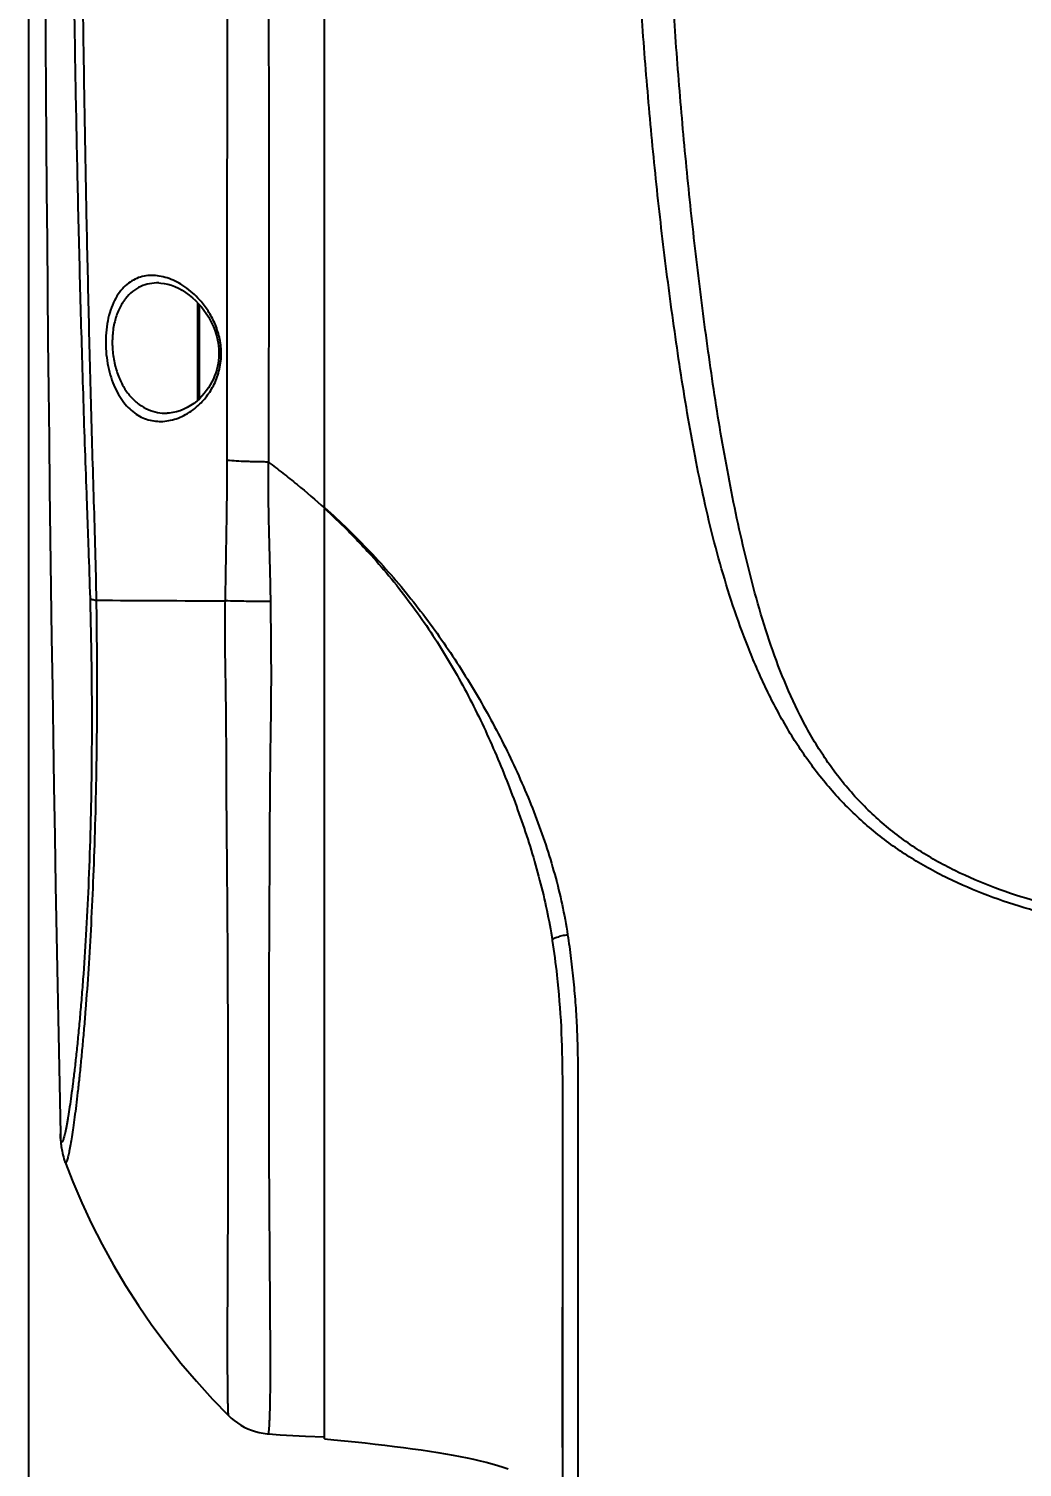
# Model space of a CAD drawing. Header units: millimetres. Extents: x 5828 to 6704, y 123 to 421.
# Drawn here: x 6469.72 to 6473.89, y 259.49 to 265.54 of the extents above; entities that cross this region are included whole.
import ezdxf

# ---------------------------------------------------------------- set-up
doc = ezdxf.new("R2010")
doc.units = ezdxf.units.MM
doc.layers.add('外形图', color=7, linetype='Continuous')
doc.layers.add('尺寸标注', color=7, linetype='Continuous')
doc.styles.add('微软雅黑', font='msyh.ttc', dxfattribs={"height": 1.5})
doc.dimstyles.new('尺寸标注_1_15比例', dxfattribs={"dimtxt": 1.5, "dimasz": 1.25, "dimexe": 0.5, "dimexo": 0.4, "dimgap": 0.5, "dimtad": 1, "dimdec": 1, "dimlfac": 15, "dimdsep": 46, "dimtxsty": '微软雅黑', "dimcen": 0.09, "dimadec": 0, "dimazin": 0, "dimtp": 0.01, "dimtm": 0.01, "dimtfac": 1, "dimtdec": 1, "dimtofl": 0, "dimtmove": 0, "dimatfit": 3, "dimfxl": 1, "dimtolj": 1, "dimarcsym": 0})

# ---------------------------------------------------------------- blocks, each defined once
blk = doc.blocks.new('*D787')
at = {"layer": 'Defpoints', "color": 0}
for p in [(6469.7154, 284.5485), (6483.0052, 255.7131), (6469.7154, 255.0651)]:
    blk.add_point(p, dxfattribs=at)
at = {"layer": '尺寸标注', "color": 0, "lineweight": -2}
for p, q in [((6469.7154, 255.4651), (6469.7154, 285.0485)), ((6483.0052, 256.1131), (6483.0052, 285.0485)), ((6481.7552, 284.5485), (6470.9654, 284.5485))]:
    blk.add_line(p, q, dxfattribs=at)
at = {"layer": '尺寸标注', "color": 0}
for points in [[(6470.9654, 284.7569), (6470.9654, 284.3402), (6469.7154, 284.5485)], [(6481.7552, 284.3402), (6481.7552, 284.7569), (6483.0052, 284.5485)]]:
    blk.add_solid(points, dxfattribs=at)
at = {"layer": '尺寸标注', "color": 0, "insert": (6476.3603, 285.8276), "char_height": 1.5, "attachment_point": 5, "style": '微软雅黑'}
blk.add_mtext('\\A1;199.3', dxfattribs=at)

msp = doc.modelspace()

# ---------------------------------------------------------------- linework, layer by layer
at = {"layer": '外形图', "color": 7, "linetype": 'Continuous'}
for p, q in [((6470.9599, 263.5243), (6470.9599, 276.2729)), ((6470.2626, 264.4691), (6470.2625, 264.4691)), ((6470.4266, 263.9766), (6470.4266, 264.3846)), ((6470.4333, 263.9826), (6470.4333, 264.3774)), ((6470.5242, 264.1932), (6470.5144, 264.1925)), ((6470.2973, 263.9213), (6470.2973, 263.9213)), ((6470.9599, 259.6075), (6470.9599, 263.5208)), ((6471.9175, 261.7044), (6471.9176, 261.7037)), ((6469.8485, 260.8903), (6469.8486, 260.8886)), ((6469.8485, 260.89), (6469.8485, 260.8901)), ((6469.8685, 260.7708), (6469.8685, 260.7708)), ((6471.96, 260.2744), (6471.96, 260.1293)), ((6471.9599, 260.0002), (6471.96, 260.1605)), ((6471.96, 260.1293), (6471.9599, 260.0002)), ((6471.9599, 259.7851), (6471.9599, 260.0002)), ((6471.9599, 260.0002), (6471.9599, 259.9915)), ((6471.9599, 259.9915), (6471.9599, 259.8525)), ((6471.9599, 259.8561), (6471.9599, 259.8482)), ((6471.9599, 259.7756), (6471.9599, 259.7851)), ((6471.9599, 259.5714), (6471.9599, 259.7756)), ((6471.9601, 259.5399), (6471.9601, 259.5367))]:
    msp.add_line(p, q, dxfattribs=at)
for points in [[(6470.2625, 264.4691), (6470.2711, 264.4687), (6470.2856, 264.4669), (6470.3003, 264.4638), (6470.3153, 264.4594), (6470.3303, 264.4536), (6470.3454, 264.4465), (6470.3604, 264.4383), (6470.3752, 264.4288), (6470.3896, 264.4183), (6470.4036, 264.4069), (6470.4169, 264.3946)], [(6470.4169, 264.3946), (6470.4295, 264.3817), (6470.4413, 264.3682), (6470.4521, 264.3544), (6470.462, 264.3404), (6470.471, 264.3263), (6470.479, 264.3121), (6470.4861, 264.2981), (6470.4923, 264.2841), (6470.4977, 264.2703), (6470.5022, 264.2567), (6470.5061, 264.2431), (6470.5092, 264.2298), (6470.5116, 264.2166), (6470.5134, 264.2036), (6470.5144, 264.1925)], [(6470.5144, 264.1925), (6470.5149, 264.1811), (6470.515, 264.1684), (6470.5145, 264.1557), (6470.5133, 264.1429), (6470.5115, 264.1301), (6470.509, 264.1172), (6470.5059, 264.1043), (6470.502, 264.0914), (6470.4973, 264.0784), (6470.4919, 264.0654), (6470.4857, 264.0525), (6470.4786, 264.0398), (6470.4708, 264.0274), (6470.4623, 264.0153), (6470.4531, 264.0037), (6470.4433, 263.9926), (6470.4329, 263.9822)], [(6470.4329, 263.9822), (6470.4217, 263.9722), (6470.4095, 263.9626), (6470.3962, 263.9534), (6470.382, 263.945), (6470.3673, 263.9377), (6470.3522, 263.9317), (6470.3369, 263.9269), (6470.3216, 263.9236), (6470.3064, 263.9217), (6470.2973, 263.9213)], [(6469.8486, 260.8886), (6469.8487, 260.8827), (6469.8489, 260.877), (6469.8492, 260.8714), (6469.8495, 260.8658), (6469.8499, 260.8603), (6469.8503, 260.8547), (6469.8508, 260.849), (6469.8515, 260.8431), (6469.8522, 260.837), (6469.8531, 260.8305), (6469.8542, 260.8238), (6469.8555, 260.8167), (6469.8571, 260.8093), (6469.859, 260.8014), (6469.8611, 260.7933), (6469.8636, 260.7849), (6469.8664, 260.7765), (6469.8685, 260.7708)], [(6469.8685, 260.7708), (6469.9009, 260.6881), (6469.9386, 260.5999), (6469.9797, 260.5119), (6470.024, 260.4245), (6470.0717, 260.3378), (6470.1225, 260.2523), (6470.1763, 260.1682), (6470.2331, 260.0857), (6470.2928, 260.005), (6470.3553, 259.9262), (6470.4205, 259.8495), (6470.4883, 259.7749), (6470.5562, 259.705)], [(6470.5562, 259.705), (6470.5671, 259.6948), (6470.5798, 259.6841), (6470.5933, 259.6743), (6470.6073, 259.6652), (6470.6219, 259.6571), (6470.637, 259.6499), (6470.6526, 259.6436), (6470.6685, 259.6384), (6470.6846, 259.6341), (6470.7011, 259.6309), (6470.7177, 259.6287), (6470.7237, 259.6281)], [(6470.7237, 259.6281), (6470.7734, 259.6246), (6470.8792, 259.6189), (6470.9599, 259.6155)], [(6470.9599, 259.6075), (6470.9988, 259.6037), (6471.0439, 259.5991), (6471.0879, 259.5945), (6471.1309, 259.5899), (6471.1728, 259.5852), (6471.2137, 259.5805), (6471.2535, 259.5756), (6471.2922, 259.5707), (6471.3298, 259.5657), (6471.3663, 259.5605), (6471.4017, 259.5553), (6471.4359, 259.5499), (6471.4688, 259.5444), (6471.5002, 259.5389), (6471.5303, 259.5332), (6471.5591, 259.5274), (6471.5868, 259.5215), (6471.6135, 259.5153), (6471.6393, 259.5089), (6471.6641, 259.5022), (6471.6879, 259.4953), (6471.7107, 259.4882), (6471.7325, 259.4807)]]:
    msp.add_lwpolyline(points, dxfattribs=at)
for centre, radius, start, end in [((6777.1023, 267.3686), 307.3221, 178.717903, 181.207883), ((6471.0387, 415.2966), 152.1655, 269.608553, 269.813131), ((6471.9205, 261.7041), 0.00294, 174.52722, 176.00558)]:
    msp.add_arc(centre, radius, start, end, dxfattribs=at)
for points, knots in [([(6470.7246, 263.7154), (6470.7248, 263.7888), (6470.7254, 263.9357), (6470.7259, 264.156), (6470.7261, 264.3764), (6470.7263, 264.67), (6470.7265, 265.0367), (6470.7259, 265.4765), (6470.7242, 265.9157), (6470.7224, 266.3541), (6470.7213, 266.7914), (6470.7206, 267.2273), (6470.7196, 267.6615), (6470.7184, 268.0935), (6470.7179, 268.5228), (6470.718, 268.8785), (6470.7182, 269.1612), (6470.7185, 269.3716), (6470.7191, 269.5808), (6470.7204, 269.7885), (6470.722, 269.9607), (6470.7231, 270.0977), (6470.7237, 270.1999), (6470.7243, 270.3017), (6470.7247, 270.4031), (6470.7252, 270.504), (6470.7259, 270.6042), (6470.7268, 270.7039), (6470.7279, 270.803), (6470.7291, 270.9017), (6470.731, 271.0333), (6470.7335, 271.1993), (6470.7364, 271.4013), (6470.7367, 271.5726), (6470.7366, 271.7121), (6470.7365, 271.8185), (6470.7366, 271.9257), (6470.737, 272.0337), (6470.7376, 272.1423), (6470.7384, 272.2881), (6470.739, 272.4713), (6470.7389, 272.6918), (6470.7381, 272.9124), (6470.7372, 273.1322), (6470.7366, 273.3505), (6470.7361, 273.636), (6470.7358, 273.9827), (6470.7347, 274.3826), (6470.7327, 274.7567), (6470.7304, 275.0992), (6470.7282, 275.4047), (6470.7261, 275.6685), (6470.7243, 275.8862), (6470.7226, 276.0373), (6470.7213, 276.1327), (6470.7207, 276.1717), (6470.7205, 276.189)], [0, 0, 0, 0, 0.017662, 0.035329, 0.052994, 0.070651, 0.10594, 0.141203, 0.176422, 0.211574, 0.246637, 0.281591, 0.316412, 0.35106, 0.385488, 0.419648, 0.436612, 0.453485, 0.470255, 0.486911, 0.503446, 0.51167, 0.519865, 0.528028, 0.536157, 0.544245, 0.552284, 0.560273, 0.568215, 0.576122, 0.584016, 0.599875, 0.616028, 0.632614, 0.641061, 0.649592, 0.658192, 0.666851, 0.675561, 0.684315, 0.701927, 0.719624, 0.737332, 0.754981, 0.772503, 0.789832, 0.823641, 0.855872, 0.886017, 0.913615, 0.938241, 0.959501, 0.977052, 0.990617, 0.99584, 1, 1, 1, 1]), ([(6470.5504, 263.7224), (6470.5499, 263.868), (6470.5503, 264.0865), (6470.5504, 264.3777), (6470.5504, 264.5961), (6470.5505, 264.8143), (6470.5507, 265.0324), (6470.551, 265.2504), (6470.5512, 265.5408), (6470.551, 265.9035), (6470.5507, 266.3379), (6470.5512, 266.7712), (6470.5523, 267.2032), (6470.553, 267.6335), (6470.5532, 268.0617), (6470.5535, 268.4874), (6470.5535, 268.8404), (6470.5532, 269.1211), (6470.5528, 269.3302), (6470.5523, 269.5382), (6470.5521, 269.7449), (6470.5524, 269.9503), (6470.5525, 270.1206), (6470.5521, 270.2562), (6470.5514, 270.3908), (6470.5505, 270.5248), (6470.5499, 270.6581), (6470.5495, 270.7573), (6470.5492, 270.8561), (6470.5487, 270.9874), (6470.5482, 271.1188), (6470.5482, 271.2507), (6470.5483, 271.3507), (6470.5485, 271.4519), (6470.5483, 271.5543), (6470.5478, 271.6579), (6470.5474, 271.7627), (6470.547, 271.8685), (6470.547, 272.011), (6470.5478, 272.1907), (6470.5488, 272.4077), (6470.549, 272.626), (6470.5484, 272.8447), (6470.5477, 273.0629), (6470.5473, 273.2798), (6470.5475, 273.564), (6470.5486, 273.9097), (6470.5496, 274.3091), (6470.55, 274.6834), (6470.5501, 275.0266), (6470.5504, 275.3333), (6470.5508, 275.5984), (6470.5514, 275.8176), (6470.5518, 275.9698), (6470.552, 276.066), (6470.5521, 276.1053), (6470.5522, 276.1227)], [0, 0, 0, 0, 0.035235, 0.052851, 0.070458, 0.088055, 0.105644, 0.123226, 0.140799, 0.175909, 0.21095, 0.2459, 0.280742, 0.315454, 0.350003, 0.384347, 0.418447, 0.435393, 0.452259, 0.469034, 0.485707, 0.502271, 0.518728, 0.526917, 0.535077, 0.551292, 0.559335, 0.567332, 0.575291, 0.583223, 0.599093, 0.607082, 0.615141, 0.623293, 0.631552, 0.639914, 0.648369, 0.656902, 0.665499, 0.682852, 0.700372, 0.717999, 0.73566, 0.753283, 0.770799, 0.788142, 0.822039, 0.854423, 0.884768, 0.912595, 0.937463, 0.958964, 0.976736, 0.990485, 0.995781, 1, 1, 1, 1]), ([(6469.9129, 275.3024), (6469.9134, 275.2824), (6469.9149, 275.2372), (6469.9184, 275.1616), (6469.9233, 275.0708), (6469.9294, 274.9654), (6469.9367, 274.846), (6469.9481, 274.6612), (6469.9639, 274.4018), (6469.9831, 274.0614), (6470.001, 273.6884), (6470.0156, 273.2921), (6470.0234, 272.9516), (6470.0263, 272.6749), (6470.0267, 272.467), (6470.0251, 272.2608), (6470.0216, 272.0574), (6470.0171, 271.8902), (6470.0125, 271.7588), (6470.0075, 271.6299), (6470.0021, 271.5015), (6469.9972, 271.3732), (6469.9929, 271.2441), (6469.9881, 271.0821), (6469.9826, 270.8872), (6469.9773, 270.6919), (6469.9722, 270.4959), (6469.9675, 270.2991), (6469.9616, 270.0356), (6469.9548, 269.7047), (6469.9479, 269.3058), (6469.9422, 268.9048), (6469.9376, 268.5016), (6469.9344, 268.0964), (6469.9324, 267.6893), (6469.9317, 267.2806), (6469.9323, 266.8703), (6469.9344, 266.4586), (6469.9378, 266.0457), (6469.9425, 265.6317), (6469.9486, 265.2168), (6469.9562, 264.8011), (6469.9639, 264.4543), (6469.9705, 264.1766), (6469.9759, 263.9682), (6469.9818, 263.7597), (6469.9883, 263.5512), (6469.9948, 263.3429), (6469.998, 263.204), (6469.9991, 263.1346)], [0, 0, 0, 0, 0.004925, 0.011154, 0.018642, 0.027338, 0.037187, 0.048124, 0.072971, 0.101222, 0.132155, 0.164999, 0.198957, 0.216097, 0.233207, 0.250186, 0.266932, 0.283338, 0.291389, 0.299349, 0.315138, 0.323048, 0.330995, 0.346973, 0.362992, 0.379041, 0.395146, 0.411314, 0.427537, 0.46012, 0.492889, 0.525847, 0.558977, 0.59227, 0.625714, 0.659296, 0.693005, 0.726831, 0.760761, 0.794779, 0.828873, 0.863032, 0.897242, 0.914361, 0.931487, 0.948623, 0.965764, 0.982904, 1, 1, 1, 1]), ([(6469.8806, 275.2119), (6469.8806, 275.1948), (6469.8815, 275.1554), (6469.8845, 275.0883), (6469.8892, 275.0057), (6469.8955, 274.9081), (6469.9034, 274.796), (6469.916, 274.62), (6469.9342, 274.3699), (6469.9565, 274.0384), (6469.9775, 273.6714), (6469.9947, 273.2784), (6470.0037, 272.9392), (6470.0069, 272.6629), (6470.0072, 272.4553), (6470.0053, 272.2495), (6470.0011, 272.0471), (6469.9945, 271.8491), (6469.9859, 271.6552), (6469.9767, 271.4636), (6469.9684, 271.2719), (6469.9607, 271.0794), (6469.9534, 270.886), (6469.9464, 270.692), (6469.94, 270.497), (6469.9341, 270.3012), (6469.9268, 270.0386), (6469.9153, 269.5751), (6469.9032, 268.9079), (6469.8949, 268.1006), (6469.8928, 267.4227), (6469.894, 266.8769), (6469.8965, 266.4653), (6469.9004, 266.0524), (6469.9058, 265.6384), (6469.9129, 265.2235), (6469.9215, 264.8079), (6469.932, 264.3917), (6469.942, 264.0447), (6469.9511, 263.7668), (6469.9572, 263.5932), (6469.9624, 263.4542), (6469.9675, 263.3153), (6469.9711, 263.2112), (6469.973, 263.1418)], [0, 0, 0, 0, 0.004234, 0.009804, 0.016672, 0.024791, 0.03411, 0.044571, 0.068645, 0.096392, 0.127098, 0.159964, 0.194117, 0.211382, 0.228613, 0.245692, 0.2625, 0.278912, 0.294899, 0.310702, 0.32658, 0.342553, 0.358572, 0.374645, 0.390795, 0.407021, 0.423311, 0.456057, 0.522193, 0.589088, 0.656621, 0.69059, 0.72468, 0.758876, 0.793162, 0.827524, 0.861953, 0.896431, 0.930944, 0.94821, 0.965481, 0.974117, 0.982753, 1, 1, 1, 1]), ([(6478.3602, 261.6887), (6478.1148, 261.6909), (6477.6239, 261.6948), (6477.0103, 261.6984), (6476.5194, 261.7013), (6476.1512, 261.7041), (6475.8443, 261.7076), (6475.5989, 261.7117), (6475.4148, 261.7156), (6475.2308, 261.7206), (6475.0468, 261.7274), (6474.8629, 261.7365), (6474.6793, 261.749), (6474.496, 261.7664), (6474.3135, 261.7903), (6474.1324, 261.8227), (6473.9535, 261.8658), (6473.7785, 261.922), (6473.6376, 261.9822), (6473.5295, 262.0395), (6473.4512, 262.0872), (6473.3761, 262.1398), (6473.2811, 262.2164), (6473.1724, 262.3239), (6473.0609, 262.4695), (6472.9679, 262.6275), (6472.8914, 262.7942), (6472.8281, 262.9666), (6472.7748, 263.1425), (6472.7291, 263.3207), (6472.6889, 263.5004), (6472.6533, 263.681), (6472.6214, 263.8622), (6472.5929, 264.0439), (6472.567, 264.226), (6472.5431, 264.4083), (6472.521, 264.5908), (6472.5006, 264.7734), (6472.4757, 265.017), (6472.4489, 265.3218), (6472.4224, 265.6877), (6472.4009, 266.0534), (6472.384, 266.4187), (6472.3721, 266.7833), (6472.3624, 267.2675), (6472.3601, 267.75), (6472.36, 268.2303), (6472.3599, 268.4692), (6472.3599, 268.5884)], [0, 0, 0, 0, 0.062795, 0.125597, 0.157, 0.188404, 0.219807, 0.235509, 0.25121, 0.266912, 0.282613, 0.298313, 0.314013, 0.32971, 0.345404, 0.361092, 0.37677, 0.392436, 0.408083, 0.415902, 0.423717, 0.431526, 0.439332, 0.454925, 0.470517, 0.486119, 0.501739, 0.517385, 0.533058, 0.548752, 0.564454, 0.580151, 0.59584, 0.611527, 0.627212, 0.642894, 0.658572, 0.674244, 0.689912, 0.72123, 0.752518, 0.783765, 0.814955, 0.846076, 0.877111, 0.938856, 0.969517, 1, 1, 1, 1]), ([(6478.3599, 261.6083), (6478.1129, 261.6126), (6477.7423, 261.619), (6477.2481, 261.6275), (6476.8774, 261.634), (6476.5685, 261.6395), (6476.3213, 261.6442), (6476.0742, 261.6492), (6475.7653, 261.6563), (6475.4564, 261.6653), (6475.2094, 261.6747), (6475.055, 261.682), (6474.9316, 261.6889), (6474.8083, 261.6968), (6474.6543, 261.7088), (6474.4699, 261.7281), (6474.2864, 261.7538), (6474.1346, 261.7822), (6474.0143, 261.8102), (6473.8951, 261.842), (6473.7484, 261.8899), (6473.6065, 261.9506), (6473.4973, 262.0076), (6473.418, 262.0549), (6473.3416, 262.1068), (6473.2442, 262.1821), (6473.1313, 262.2871), (6473.0127, 262.429), (6472.9102, 262.5831), (6472.8372, 262.719), (6472.7852, 262.8309), (6472.7369, 262.9447), (6472.6834, 263.0897), (6472.6283, 263.2667), (6472.5653, 263.5055), (6472.5151, 263.7473), (6472.4734, 263.9904), (6472.4452, 264.1732), (6472.4193, 264.3563), (6472.3953, 264.5396), (6472.3732, 264.7231), (6472.3464, 264.968), (6472.3177, 265.2743), (6472.2896, 265.6422), (6472.2669, 266.01), (6472.2492, 266.3774), (6472.2366, 266.7442), (6472.2264, 267.2314), (6472.224, 267.717), (6472.2238, 268.2005), (6472.2238, 268.4412), (6472.2238, 268.5611)], [0, 0, 0, 0, 0.062793, 0.094195, 0.1256, 0.157008, 0.172712, 0.188417, 0.219827, 0.251237, 0.266942, 0.282646, 0.290499, 0.298351, 0.314053, 0.329753, 0.34545, 0.36114, 0.368983, 0.376824, 0.392493, 0.408147, 0.415971, 0.423792, 0.431609, 0.439424, 0.455046, 0.470675, 0.486322, 0.501991, 0.509835, 0.517684, 0.533387, 0.549092, 0.564786, 0.59613, 0.611797, 0.627466, 0.643133, 0.658795, 0.67445, 0.690099, 0.721382, 0.752639, 0.783855, 0.815018, 0.846113, 0.877128, 0.938853, 0.969513, 1, 1, 1, 1]), ([(6470.4266, 264.4055), (6470.4077, 264.4254), (6470.3768, 264.4515), (6470.3316, 264.4771), (6470.2983, 264.4907), (6470.2651, 264.499), (6470.2323, 264.5017), (6470.2003, 264.4986), (6470.1695, 264.4893), (6470.1405, 264.4734), (6470.1139, 264.4508), (6470.0903, 264.4214), (6470.0704, 264.3854), (6470.0548, 264.3434), (6470.0441, 264.2964), (6470.0387, 264.2457), (6470.0387, 264.211), (6470.0397, 264.1934)], [0, 0, 0, 0, 0.130932, 0.191108, 0.248041, 0.30214, 0.354018, 0.404562, 0.454977, 0.506753, 0.561524, 0.620833, 0.685844, 0.757073, 0.83417, 0.915841, 1, 1, 1, 1]), ([(6470.2625, 264.4691), (6470.2495, 264.4693), (6470.2233, 264.4672), (6470.1854, 264.4552), (6470.1504, 264.4337), (6470.1196, 264.4022), (6470.0945, 264.361), (6470.0766, 264.3111), (6470.0668, 264.2546), (6470.0663, 264.215), (6470.0675, 264.1949)], [0, 0, 0, 0, 0.102972, 0.205337, 0.310978, 0.4244, 0.549669, 0.688879, 0.840706, 1, 1, 1, 1]), ([(6470.5242, 264.1932), (6470.5227, 264.2144), (6470.517, 264.2458), (6470.5038, 264.2855), (6470.4877, 264.3221), (6470.4632, 264.3633), (6470.4392, 264.3924), (6470.4266, 264.4055)], [0, 0, 0, 0, 0.26786, 0.398841, 0.526615, 0.770962, 1, 1, 1, 1]), ([(6470.0397, 264.1934), (6470.0406, 264.1764), (6470.044, 264.143), (6470.054, 264.0947), (6470.0684, 264.0499), (6470.0865, 264.0097), (6470.108, 263.9747), (6470.1323, 263.9454), (6470.159, 263.922), (6470.1875, 263.9045), (6470.2175, 263.8928), (6470.2486, 263.8868), (6470.2803, 263.8861), (6470.3123, 263.8907), (6470.3443, 263.9003), (6470.3874, 263.9204), (6470.417, 263.9426), (6470.4349, 263.9599)], [0, 0, 0, 0, 0.083836, 0.16546, 0.243133, 0.315784, 0.383048, 0.445184, 0.502936, 0.557368, 0.609701, 0.661147, 0.712799, 0.765567, 0.820172, 0.877187, 1, 1, 1, 1]), ([(6470.0675, 264.1949), (6470.0687, 264.1743), (6470.0742, 264.1341), (6470.0908, 264.0777), (6470.1146, 264.0284), (6470.1443, 263.9879), (6470.1785, 263.9568), (6470.2163, 263.9354), (6470.2563, 263.9233), (6470.2837, 263.9211), (6470.2973, 263.9213)], [0, 0, 0, 0, 0.156687, 0.306271, 0.444437, 0.570212, 0.685282, 0.792869, 0.896661, 1, 1, 1, 1]), ([(6470.4349, 263.9599), (6470.4486, 263.9732), (6470.4746, 264.0038), (6470.5049, 264.0587), (6470.5237, 264.1233), (6470.5259, 264.1697), (6470.5242, 264.1932)], [0, 0, 0, 0, 0.222698, 0.464585, 0.725719, 1, 1, 1, 1]), ([(6470.5424, 263.1319), (6470.5433, 263.1811), (6470.5446, 263.255), (6470.5463, 263.3535), (6470.5475, 263.4273), (6470.5487, 263.5011), (6470.5498, 263.5995), (6470.5503, 263.6732), (6470.5504, 263.7224)], [0, 0, 0, 0, 0.250261, 0.375351, 0.500385, 0.625358, 0.750269, 1, 1, 1, 1]), ([(6470.7246, 263.7153), (6470.7206, 263.7156), (6470.7126, 263.7159), (6470.7006, 263.7161), (6470.6886, 263.7163), (6470.6729, 263.7166), (6470.6537, 263.7171), (6470.6242, 263.718), (6470.5898, 263.7195), (6470.563, 263.7213), (6470.5504, 263.7224)], [0, 0, 0, 0, 0.069117, 0.137978, 0.206447, 0.274387, 0.408121, 0.538093, 0.782578, 1, 1, 1, 1]), ([(6470.7332, 263.1287), (6470.7326, 263.1777), (6470.7304, 263.2757), (6470.7263, 263.4226), (6470.7235, 263.5694), (6470.7236, 263.6672), (6470.7236, 263.7161)], [0, 0, 0, 0, 0.250339, 0.500498, 0.750344, 1, 1, 1, 1]), ([(6470.7236, 263.7161), (6470.7337, 263.7083), (6470.7538, 263.6926), (6470.784, 263.6691), (6470.814, 263.6454), (6470.8736, 263.5974), (6470.9222, 263.5561), (6470.9601, 263.522)], [0, 0, 0, 0, 0.125002, 0.250006, 0.37501, 0.500014, 1, 1, 1, 1]), ([(6470.9599, 263.5243), (6470.9928, 263.4949), (6471.0572, 263.4348), (6471.1501, 263.3406), (6471.239, 263.2427), (6471.352, 263.1073), (6471.4825, 262.9297), (6471.5988, 262.7427), (6471.6834, 262.5884), (6471.7424, 262.4707), (6471.797, 262.3511), (6471.863, 262.1894), (6471.9184, 262.0238), (6471.9599, 261.855), (6471.9756, 261.7698), (6471.9821, 261.727)], [0, 0, 0, 0, 0.062821, 0.125644, 0.18847, 0.251294, 0.376875, 0.502323, 0.564969, 0.627531, 0.689992, 0.752331, 0.876519, 0.938362, 1, 1, 1, 1]), ([(6470.9599, 263.5208), (6470.9921, 263.4914), (6471.0394, 263.446), (6471.1003, 263.3836), (6471.1598, 263.3197), (6471.2314, 263.2374), (6471.3396, 263.1004), (6471.4379, 262.9559), (6471.5259, 262.8052), (6471.587, 262.6895), (6471.6435, 262.5715), (6471.6958, 262.4516), (6471.7442, 262.3301), (6471.7888, 262.2073), (6471.8294, 262.0833), (6471.8653, 261.9581), (6471.8955, 261.8319), (6471.911, 261.7469), (6471.9175, 261.7044)], [0, 0, 0, 0, 0.062637, 0.093958, 0.12528, 0.187922, 0.250563, 0.375794, 0.438412, 0.501019, 0.563615, 0.626199, 0.688763, 0.751291, 0.813756, 0.8761, 0.938227, 1, 1, 1, 1]), ([(6469.973, 263.1418), (6469.9753, 263.0558), (6469.979, 262.8854), (6469.9809, 262.6335), (6469.9794, 262.3896), (6469.9746, 262.1564), (6469.9668, 261.9366), (6469.9565, 261.7323), (6469.946, 261.5729), (6469.9368, 261.4548), (6469.9299, 261.3737), (6469.9228, 261.2979), (6469.9156, 261.2277), (6469.9084, 261.1631), (6469.9013, 261.1044), (6469.8944, 261.0517), (6469.8877, 261.005), (6469.8822, 260.9701), (6469.878, 260.9452), (6469.8751, 260.929), (6469.8723, 260.9143), (6469.8696, 260.9013), (6469.8671, 260.8899), (6469.8647, 260.8801), (6469.8624, 260.8719), (6469.8606, 260.8661), (6469.8592, 260.8624), (6469.8582, 260.8601), (6469.8573, 260.8583), (6469.8565, 260.8568), (6469.8556, 260.8558), (6469.8549, 260.8551), (6469.854, 260.8549), (6469.8532, 260.8552), (6469.8526, 260.8559), (6469.852, 260.857), (6469.8514, 260.8585), (6469.8507, 260.8613), (6469.8499, 260.8658), (6469.8493, 260.8724), (6469.8488, 260.8807), (6469.8486, 260.8867), (6469.8485, 260.89)], [0, 0, 0, 0, 0.110731, 0.219185, 0.324148, 0.424495, 0.519156, 0.607143, 0.68756, 0.724674, 0.7596, 0.792254, 0.822557, 0.850432, 0.875815, 0.898642, 0.918854, 0.936405, 0.944169, 0.951254, 0.957653, 0.963362, 0.968379, 0.972703, 0.976335, 0.979276, 0.98049, 0.981534, 0.98241, 0.983124, 0.983683, 0.984105, 0.984433, 0.984749, 0.985143, 0.985666, 0.98634, 0.987176, 0.989349, 0.992206, 0.995756, 1, 1, 1, 1]), ([(6469.999, 263.1346), (6469.9997, 263.0935), (6470.0007, 263.0116), (6470.0016, 262.8892), (6470.0019, 262.768), (6470.0015, 262.6096), (6469.9994, 262.4164), (6469.9945, 262.1917), (6469.9872, 261.9777), (6469.9779, 261.7763), (6469.967, 261.5893), (6469.9566, 261.4433), (6469.9477, 261.3349), (6469.9412, 261.2603), (6469.9345, 261.1905), (6469.9278, 261.1256), (6469.9212, 261.0657), (6469.9147, 261.011), (6469.9084, 260.9617), (6469.9024, 260.9178), (6469.8966, 260.8795), (6469.8913, 260.8468), (6469.8863, 260.8198), (6469.8818, 260.7986), (6469.8783, 260.7846), (6469.8756, 260.7764), (6469.874, 260.7724), (6469.8727, 260.7699), (6469.8716, 260.7688), (6469.8709, 260.7684), (6469.8701, 260.7684), (6469.8695, 260.7689), (6469.8689, 260.7697), (6469.8686, 260.7704), (6469.8685, 260.7708)], [0, 0, 0, 0, 0.051882, 0.103378, 0.154379, 0.204765, 0.303268, 0.398077, 0.488381, 0.573401, 0.652402, 0.724691, 0.758113, 0.789619, 0.819139, 0.846601, 0.871944, 0.895109, 0.916038, 0.934681, 0.950995, 0.964941, 0.976484, 0.985595, 0.992267, 0.99469, 0.996511, 0.99775, 0.99817, 0.998487, 0.998756, 0.999062, 0.999467, 1, 1, 1, 1]), ([(6469.973, 263.1418), (6469.9742, 263.141), (6469.9773, 263.1396), (6469.983, 263.1378), (6469.9904, 263.1361), (6469.996, 263.1351), (6469.9991, 263.1346)], [0, 0, 0, 0, 0.158721, 0.377781, 0.658427, 1, 1, 1, 1]), ([(6470.5562, 259.705), (6470.5562, 259.7051), (6470.5561, 259.7052), (6470.5559, 259.7057), (6470.5557, 259.7067), (6470.5555, 259.7082), (6470.5553, 259.7102), (6470.5551, 259.7128), (6470.5549, 259.7158), (6470.5547, 259.7194), (6470.5544, 259.7252), (6470.5541, 259.7337), (6470.5537, 259.7454), (6470.5533, 259.7592), (6470.553, 259.7749), (6470.5527, 259.7927), (6470.5525, 259.8124), (6470.5524, 259.8341), (6470.5521, 259.8669), (6470.5519, 259.9128), (6470.5518, 259.9735), (6470.5517, 260.0418), (6470.5519, 260.1173), (6470.5522, 260.2), (6470.5526, 260.2895), (6470.5531, 260.3859), (6470.5538, 260.5273), (6470.5543, 260.6771), (6470.5544, 260.8349), (6470.5545, 260.9619), (6470.5544, 261.0941), (6470.5541, 261.2313), (6470.5537, 261.3731), (6470.5532, 261.5192), (6470.5524, 261.6692), (6470.5516, 261.8227), (6470.5503, 261.9794), (6470.5487, 262.1389), (6470.5474, 262.3007), (6470.5469, 262.4645), (6470.5464, 262.602), (6470.5451, 262.7128), (6470.5433, 262.8243), (6470.5412, 262.936), (6470.5411, 263.0479), (6470.5419, 263.1039), (6470.5424, 263.1319)], [0, 0, 0, 0, 0.000058, 0.000151, 0.000447, 0.000893, 0.00149, 0.002236, 0.003131, 0.004176, 0.005369, 0.008203, 0.011631, 0.01565, 0.020249, 0.025424, 0.031175, 0.037502, 0.044404, 0.059916, 0.077665, 0.097597, 0.119654, 0.143785, 0.169938, 0.198064, 0.228109, 0.293742, 0.32919, 0.366269, 0.404888, 0.444957, 0.486371, 0.529029, 0.572824, 0.617648, 0.66342, 0.71002, 0.757285, 0.805091, 0.853375, 0.877678, 0.902066, 0.950994, 0.975494, 1, 1, 1, 1]), ([(6470.7332, 263.1287), (6470.6989, 263.1289), (6470.6353, 263.1295), (6470.5717, 263.1309), (6470.5424, 263.1319)], [0, 0, 0, 0, 0.538571, 1, 1, 1, 1]), ([(6470.7237, 259.6281), (6470.7238, 259.6281), (6470.7239, 259.6282), (6470.7241, 259.6285), (6470.7243, 259.6293), (6470.7245, 259.6306), (6470.7248, 259.6325), (6470.7251, 259.6349), (6470.7255, 259.6377), (6470.7258, 259.6412), (6470.7264, 259.6468), (6470.727, 259.6551), (6470.7278, 259.6666), (6470.7285, 259.6802), (6470.7291, 259.6959), (6470.7298, 259.7136), (6470.7304, 259.7333), (6470.7309, 259.755), (6470.7315, 259.7881), (6470.732, 259.8343), (6470.7322, 259.8958), (6470.732, 259.9649), (6470.7317, 260.0415), (6470.7311, 260.1255), (6470.7305, 260.2167), (6470.7298, 260.3149), (6470.7291, 260.4199), (6470.7284, 260.5315), (6470.7276, 260.6494), (6470.7269, 260.7735), (6470.7264, 260.9034), (6470.7262, 261.0388), (6470.7261, 261.2292), (6470.7265, 261.4258), (6470.7272, 261.628), (6470.728, 261.7854), (6470.7288, 261.9461), (6470.7294, 262.1098), (6470.7302, 262.2759), (6470.7315, 262.4156), (6470.7329, 262.5283), (6470.7345, 262.6419), (6470.7359, 262.756), (6470.7358, 262.8704), (6470.7352, 262.9565), (6470.7343, 263.0426), (6470.7336, 263.1), (6470.7332, 263.1287)], [0, 0, 0, 0, 0.000036, 0.0001, 0.000335, 0.000719, 0.001252, 0.001934, 0.002765, 0.003746, 0.004876, 0.007583, 0.010886, 0.01478, 0.019258, 0.024315, 0.029951, 0.036166, 0.042959, 0.058262, 0.07582, 0.095582, 0.117494, 0.141504, 0.167564, 0.195623, 0.225629, 0.257525, 0.291252, 0.32673, 0.363861, 0.402553, 0.442715, 0.527034, 0.57098, 0.615973, 0.661929, 0.708728, 0.756212, 0.804248, 0.828448, 0.852758, 0.901662, 0.926211, 0.950795, 0.975395, 1, 1, 1, 1]), ([(6471.9821, 261.727), (6471.9739, 261.7258), (6471.9619, 261.7236), (6471.9469, 261.7197), (6471.9373, 261.7167), (6471.9293, 261.7137), (6471.9239, 261.711), (6471.9207, 261.7088), (6471.9187, 261.707), (6471.9177, 261.7054), (6471.9176, 261.7044)], [0, 0, 0, 0, 0.356571, 0.519768, 0.665288, 0.788371, 0.885445, 0.923662, 0.955062, 1, 1, 1, 1]), ([(6471.9176, 261.7037), (6471.925, 261.6549), (6471.9407, 261.5341), (6471.9565, 261.3404), (6471.9611, 261.1037), (6471.9596, 260.8465), (6471.9601, 260.4772), (6471.96, 260.1951), (6471.9599, 260.0053), (6471.9599, 260.0002)], [0, 0, 0, 0, 0.086716, 0.214085, 0.341453, 0.50385, 0.666246, 0.991039, 1, 1, 1, 1]), ([(6471.9821, 261.727), (6471.9871, 261.6942), (6471.9962, 261.6285), (6472.0072, 261.5298), (6472.0142, 261.4474), (6472.0185, 261.3816), (6472.0217, 261.316), (6472.0243, 261.234), (6472.0259, 261.1033), (6472.0256, 260.9729), (6472.0252, 260.843), (6472.0252, 260.746), (6472.0253, 260.6492), (6472.0254, 260.5208), (6472.0255, 260.361), (6472.0254, 260.107), (6472.0253, 259.7921), (6472.0254, 259.4172), (6472.0254, 259.0461), (6472.0255, 258.6781), (6472.0255, 258.3125), (6472.0255, 257.8289), (6472.0256, 257.2161), (6472.0254, 256.5924), (6472.0253, 256.0747), (6472.0252, 255.6723), (6472.0251, 255.2668), (6472.0251, 254.8623), (6472.025, 254.4632), (6472.025, 254.0737), (6472.0249, 253.698), (6472.0249, 253.34), (6472.0249, 253.0037), (6472.0249, 252.7386), (6472.0248, 252.54), (6472.0248, 252.402), (6472.0248, 252.2719), (6472.0248, 252.1501), (6472.0249, 252.0367), (6472.0249, 251.9322), (6472.0249, 251.8369), (6472.0249, 251.7509), (6472.0249, 251.6851), (6472.0249, 251.6374), (6472.0249, 251.6053), (6472.0249, 251.5757), (6472.0249, 251.5486), (6472.0249, 251.5241), (6472.0249, 251.502), (6472.0249, 251.4826), (6472.0249, 251.4657), (6472.025, 251.4532), (6472.025, 251.4446), (6472.025, 251.439), (6472.025, 251.4341), (6472.025, 251.4299), (6472.025, 251.4263), (6472.025, 251.4237), (6472.025, 251.422), (6472.025, 251.4209), (6472.025, 251.42), (6472.025, 251.4193), (6472.025, 251.4187), (6472.025, 251.4184), (6472.025, 251.4181), (6472.025, 251.418), (6472.025, 251.418), (6472.025, 251.4179), (6472.025, 251.4179)], [0, 0, 0, 0, 0.00966, 0.019294, 0.0289, 0.033692, 0.038478, 0.048029, 0.057552, 0.076512, 0.08595, 0.095359, 0.104741, 0.114095, 0.132723, 0.151247, 0.187989, 0.224339, 0.260318, 0.295976, 0.331404, 0.366679, 0.436676, 0.509698, 0.548145, 0.587296, 0.626768, 0.666136, 0.704976, 0.742884, 0.779456, 0.814296, 0.847028, 0.877307, 0.891427, 0.904818, 0.917445, 0.929274, 0.940274, 0.950417, 0.959675, 0.968023, 0.975441, 0.978795, 0.981908, 0.98478, 0.987408, 0.989791, 0.991926, 0.993814, 0.995452, 0.99684, 0.99744, 0.997977, 0.99845, 0.998861, 0.999209, 0.999494, 0.999612, 0.999715, 0.999802, 0.999873, 0.999929, 0.999968, 0.999982, 0.999992, 0.999998, 1, 1, 1, 1])]:
    msp.add_open_spline(points, degree=3, knots=knots, dxfattribs=at)
for points in [[(6471.9176, 261.7043), (6471.9175, 261.7041), (6471.9176, 261.7039), (6471.9176, 261.7037)], [(6471.9599, 260.0002), (6471.9599, 259.7461), (6471.9599, 259.4919), (6471.9599, 259.2378)], [(6471.9599, 259.8525), (6471.9599, 259.7481), (6471.96, 259.6438), (6471.9601, 259.5395)], [(6471.9599, 259.8482), (6471.9599, 259.7454), (6471.96, 259.6427), (6471.9601, 259.5399)]]:
    msp.add_open_spline(points, degree=3, dxfattribs=at)

# ---------------------------------------------------------------- dimensions: what is measured, and where the dimension line sits
at = {"layer": '尺寸标注'}
dim = msp.add_linear_dim(base=(6469.7154, 284.5485), p1=(6483.0052, 255.7131), p2=(6469.7154, 255.0651), dimstyle='尺寸标注_1_15比例', dxfattribs=at)
dim.commit()
dim.dimension.update_dxf_attribs({"geometry": '*D787', "text_midpoint": (6476.3603, 285.8276)})

doc.saveas('drawing.dxf')
